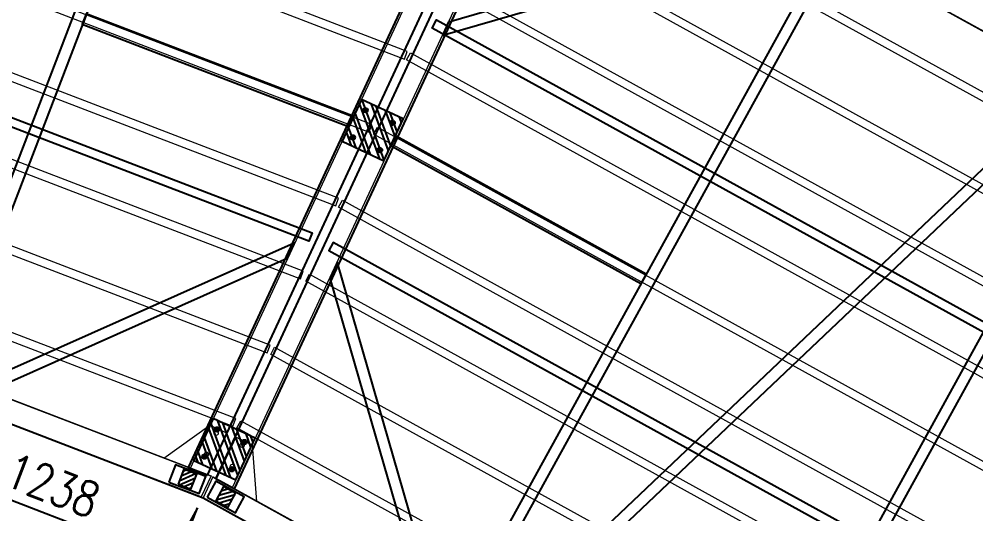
# Model space of a CAD drawing. Extents: x 8238 to 123366, y -35216 to 128109.
# Drawn here: x 83776 to 87922, y 94138 to 96279 of the extents above; entities that cross this region are included whole.
import ezdxf

# ---------------------------------------------------------------- set-up
doc = ezdxf.new("R2010")
doc.units = 0
doc.header["$LTSCALE"] = 1000
doc.header["$MEASUREMENT"] = 0
doc.linetypes.add('HIDDEN', pattern=[0.375, 0.25, -0.125])
for name, color, linetype, lineweight in [('加强板', 140, 'Continuous', 18), ('虚线', 8, 'Continuous', 0), ('铝主梁', 3, 'Continuous', 9), ('铝龙骨', 7, 'Continuous', 9)]:
    doc.layers.add(name, color=color, linetype=linetype, lineweight=lineweight)
for name, color, linetype in [('卡槽', 242, 'Continuous'), ('标注', 9, 'Continuous'), ('栏杆基座', 214, 'Continuous'), ('栏杆柱', 6, 'Continuous'), ('连接端梁', 130, 'Continuous'), ('铝横梁', 220, 'Continuous')]:
    doc.layers.add(name, color=color, linetype=linetype)
doc.styles.add('HZTXT', font='txtw.shx', dxfattribs={"width": 0.8, "bigfont": 'hztxtw.shx'})
doc.dimstyles.new('DIM-50', dxfattribs={"dimscale": 50, "dimtxt": 3, "dimasz": 1, "dimexe": 1, "dimexo": 1, "dimgap": 1, "dimtad": 1, "dimdec": 1, "dimdsep": 46, "dimtxsty": 'HZTXT', "dimblk": 'OBLIQUE', "dimblk1": 'ARCHTICK', "dimblk2": 'OBLIQUE', "dimcen": 0, "dimdle": 1, "dimclrd": 9, "dimclre": 9, "dimclrt": 2, "dimadec": 1, "dimazin": 0, "dimtfac": 1, "dimtdec": 1, "dimtix": 1, "dimtmove": 2, "dimatfit": 3, "dimldrblk": 'OBLIQUE', "dimfxl": 15, "dimtolj": 1, "dimtzin": 0, "dimarcsym": 1})

# ---------------------------------------------------------------- blocks, each defined once
blk = doc.blocks.new('_Oblique')
at = {"color": 0, "linetype": 'ByBlock', "lineweight": -2}
blk.add_line((-0.5, -0.5), (0.5, 0.5), dxfattribs=at)
blk = doc.blocks.new('*D69')
at = {"layer": 'Defpoints', "color": 0, "transparency": 16777216}
for p in [(49245.7, 68127.9), (57321.7, 68127.9), (57321.7, 67449.2)]:
    blk.add_point(p, dxfattribs=at)
at = {"layer": '标注', "color": 9, "lineweight": -2, "transparency": 16777216}
for p, q in [((49245.7, 68077.9), (49245.7, 67399.2)), ((57321.7, 68077.9), (57321.7, 67399.2)), ((49195.7, 67449.2), (57371.7, 67449.2))]:
    blk.add_line(p, q, dxfattribs=at)
at = {"layer": '标注', "color": 9, "lineweight": -2, "transparency": 16777216, "xscale": 50, "yscale": 50, "zscale": 50}
for p, rotation in [((49245.7, 67449.2), 180.0003109579486), ((57321.7, 67449.2), 0.0003109579486354188)]:
    blk.add_blockref('_Oblique', p, dxfattribs=dict(at, rotation=rotation))
at = {"layer": '标注', "color": 2, "transparency": 16777216, "insert": (53283.7, 67574.2), "char_height": 150, "attachment_point": 5, "rotation": 0.0003, "style": 'HZTXT'}
blk.add_mtext('\\A1;8076', dxfattribs=at)
blk = doc.blocks.new('_ArchTick')
at = {"color": 0, "linetype": 'ByBlock', "const_width": 0.4}
blk.add_lwpolyline([(-0.5, -0.5), (0.5, 0.5)], dxfattribs=at)
blk = doc.blocks.new('*D73')
at = {"layer": 'Defpoints', "color": 0, "transparency": 16777216}
for p in [(56083.7, 68225.9), (57321.7, 68127.9), (56083.7, 67818.6)]:
    blk.add_point(p, dxfattribs=at)
at = {"layer": '标注', "color": 9, "lineweight": -2, "transparency": 16777216}
for p, q in [((56083.7, 68175.9), (56083.7, 67768.6)), ((57321.7, 68077.9), (57321.7, 67768.6)), ((57371.7, 67818.6), (56033.7, 67818.6))]:
    blk.add_line(p, q, dxfattribs=at)
at = {"layer": '标注', "color": 9, "lineweight": -2, "transparency": 16777216, "xscale": 50, "yscale": 50, "zscale": 50, "rotation": 180}
blk.add_blockref('_Oblique', (56083.7, 67818.6), dxfattribs=at)
at = {"layer": '标注', "color": 9, "lineweight": -2, "transparency": 16777216, "xscale": 50, "yscale": 50, "zscale": 50}
blk.add_blockref('_Oblique', (57321.7, 67818.6), dxfattribs=at)
at = {"layer": '标注', "color": 2, "transparency": 16777216, "insert": (56702.7, 67943.6), "char_height": 150, "attachment_point": 5, "style": 'HZTXT'}
blk.add_mtext('\\A1;1238', dxfattribs=at)
blk = doc.blocks.new('*D92')
at = {"layer": 'Defpoints', "color": 0, "transparency": 16777216}
for p in [(66171.6, 71967.1), (64771.6, 71397.2), (66171.6, 71397.2)]:
    blk.add_point(p, dxfattribs=at)
at = {"layer": '标注', "color": 9, "lineweight": -2, "transparency": 16777216}
for p, q in [((64771.6, 71447.2), (64771.6, 72017.1)), ((66171.6, 71447.2), (66171.6, 72017.1)), ((64721.6, 71967.1), (66221.6, 71967.1))]:
    blk.add_line(p, q, dxfattribs=at)
at = {"layer": '标注', "color": 9, "lineweight": -2, "transparency": 16777216, "xscale": 50, "yscale": 50, "zscale": 50, "rotation": 180}
blk.add_blockref('_Oblique', (64771.6, 71967.1), dxfattribs=at)
at = {"layer": '标注', "color": 9, "lineweight": -2, "transparency": 16777216, "xscale": 50, "yscale": 50, "zscale": 50}
blk.add_blockref('_Oblique', (66171.6, 71967.1), dxfattribs=at)
at = {"layer": '标注', "color": 2, "transparency": 16777216, "insert": (65471.6, 72092.1), "char_height": 150, "attachment_point": 5, "style": 'HZTXT'}
blk.add_mtext('\\A1;1400', dxfattribs=at)
blk = doc.blocks.new('*D97')
at = {"layer": 'Defpoints', "color": 0, "transparency": 16777216}
for p in [(63533.7, 67995.2), (69563, 67995.2), (63533.7, 67334.3)]:
    blk.add_point(p, dxfattribs=at)
at = {"layer": '标注', "color": 9, "lineweight": -2, "transparency": 16777216}
for p, q in [((63533.7, 67945.2), (63533.7, 67284.3)), ((69563, 67945.2), (69563, 67284.3)), ((69613, 67334.3), (63483.7, 67334.3))]:
    blk.add_line(p, q, dxfattribs=at)
at = {"layer": '标注', "color": 9, "lineweight": -2, "transparency": 16777216, "xscale": 50, "yscale": 50, "zscale": 50}
for p, rotation in [((63533.7, 67334.3), 179.9999999898094), ((69563, 67334.3), 359.9999999898094)]:
    blk.add_blockref('_Oblique', p, dxfattribs=dict(at, rotation=rotation))
at = {"layer": '标注', "color": 2, "transparency": 16777216, "insert": (66548.4, 67459.3), "char_height": 150, "attachment_point": 5, "rotation": 360, "style": 'HZTXT'}
blk.add_mtext('\\A1;6029.2', dxfattribs=at)
blk = doc.blocks.new('*D101')
at = {"layer": 'Defpoints', "color": 0, "transparency": 16777216}
for p in [(64771.6, 68093.2), (63533.7, 67995.2), (64771.6, 67657.1)]:
    blk.add_point(p, dxfattribs=at)
at = {"layer": '标注', "color": 9, "lineweight": -2, "transparency": 16777216}
for p, q in [((64771.6, 68043.2), (64771.6, 67607.1)), ((63533.7, 67945.2), (63533.7, 67607.1)), ((63483.7, 67657.1), (64821.6, 67657.1))]:
    blk.add_line(p, q, dxfattribs=at)
at = {"layer": '标注', "color": 9, "lineweight": -2, "transparency": 16777216, "xscale": 50, "yscale": 50, "zscale": 50, "rotation": 180}
blk.add_blockref('_Oblique', (63533.7, 67657.1), dxfattribs=at)
at = {"layer": '标注', "color": 9, "lineweight": -2, "transparency": 16777216, "xscale": 50, "yscale": 50, "zscale": 50}
blk.add_blockref('_Oblique', (64771.6, 67657.1), dxfattribs=at)
at = {"layer": '标注', "color": 2, "transparency": 16777216, "insert": (64152.7, 67782.1), "char_height": 150, "attachment_point": 5, "style": 'HZTXT'}
blk.add_mtext('\\A1;1237.9', dxfattribs=at)
blk = doc.blocks.new('橡胶块200x200x60')
h = blk.add_hatch()
h.set_pattern_fill('ANSI32', color=256, scale=10)
h.set_pattern_definition([(45, (0, 0), (-33.67596, 33.67596), []), (45, (22.45, 0), (-33.67596, 33.67596), [])])
h.paths.add_polyline_path([(25487.9, 88551.2), (25687.9, 88551.2), (25687.9, 88751.2), (25487.9, 88751.2)])
blk.add_lwpolyline([(25487.9, 88551.2), (25687.9, 88551.2), (25687.9, 88751.2), (25487.9, 88751.2)], close=True)
for points in [[(25522.9, 88726.2), (25522.9, 88706.2)], [(25652.9, 88726.2), (25652.9, 88706.2)], [(25512.9, 88716.2), (25532.9, 88716.2)], [(25662.9, 88716.2), (25642.9, 88716.2)], [(25522.9, 88576.2), (25522.9, 88596.2)], [(25652.9, 88576.2), (25652.9, 88596.2)], [(25512.9, 88586.2), (25532.9, 88586.2)], [(25662.9, 88586.2), (25642.9, 88586.2)]]:
    blk.add_lwpolyline(points)
for centre, radius in [((25522.9, 88716.2), 10), ((25522.9, 88716.2), 8), ((25652.9, 88716.2), 10), ((25652.9, 88716.2), 8), ((25522.9, 88586.2), 10), ((25652.9, 88586.2), 10), ((25522.9, 88586.2), 8), ((25652.9, 88586.2), 8)]:
    blk.add_circle(centre, radius)
blk = doc.blocks.new('M31')
h = blk.add_hatch()
h.set_pattern_fill('ANSI31', color=256, scale=10)
h.set_pattern_definition([(45, (7908.317, 0), (-11.2253202, 11.2253202), [])])
h.paths.add_polyline_path([(57207.86, 68142.9), (57267.86, 68142.9), (57267.86, 68212.9), (57207.86, 68212.9)])
at = {"layer": '加强板', "color": 5}
blk.add_lwpolyline([(57310.78, 68225.9), (57110.78, 68225.9), (57244.71, 68430.92), (57324.52, 68425.42)], close=True, dxfattribs=at)
blk.add_lwpolyline([(57310.78, 68225.9), (57110.78, 68225.9), (57244.71, 68430.92), (57324.52, 68425.42)], close=True, dxfattribs=at)
for centre in [(57283.24, 68408.22), (57283.24, 68408.22), (57276.37, 68308.45), (57276.37, 68308.45)]:
    blk.add_circle(centre, 9, dxfattribs=at)
at = {"layer": '卡槽', "color": 22, "ltscale": 5000, "elevation": 0}
blk.add_lwpolyline([(49208.05, 69327.91), (49208.05, 69367.91), (57361.01, 69367.91), (57361.01, 69327.91)], close=True, dxfattribs=at)
at = {"layer": '栏杆基座'}
blk.add_lwpolyline([(57167.86, 68137.91), (57307.86, 68137.91), (57307.86, 68217.91), (57167.86, 68217.91)], close=True, dxfattribs=at)
at = {"layer": '栏杆柱'}
blk.add_lwpolyline([(57207.86, 68142.91), (57267.86, 68142.91), (57267.86, 68212.91), (57207.86, 68212.91)], close=True, dxfattribs=at)
at = {"layer": '虚线', "color": 1, "linetype": 'HIDDEN', "ltscale": 300}
for p, q in [((57460.19, 71529.9), (57232.56, 68225.9)), ((57460.19, 71529.9), (57232.56, 68225.9)), ((57328.33, 68225.9), (49239.07, 68225.9)), ((57328.33, 68225.9), (49239.07, 68225.9))]:
    blk.add_line(p, q, dxfattribs=at)
at = {"layer": '连接端梁'}
blk.add_lwpolyline([(57312.75, 68225.9), (57540.38, 71529.9), (57450.17, 71529.9), (57222.53, 68225.9)], close=True, dxfattribs=at)
blk.add_lwpolyline([(57312.75, 68225.9), (57540.38, 71529.9), (57450.17, 71529.9), (57222.53, 68225.9)], close=True, dxfattribs=at)
at = {"layer": '铝主梁', "color": 3}
blk.add_lwpolyline([(57321.7, 68127.92), (49245.7, 68127.9), (49238.39, 68227.9), (57329.02, 68227.9)], close=True, dxfattribs=at)
at = {"layer": '铝横梁', "color": 243}
for points in [[(56107.69, 71529.9), (56107.69, 68225.9), (56057.69, 68225.9), (56057.69, 71529.9)], [(57299.4, 69224.74), (56300.59, 68225.91), (56231.47, 68227.5), (57303.19, 69299.24)]]:
    blk.add_lwpolyline(points, close=True, dxfattribs=at)
at = {"layer": '铝横梁', "color": 243, "elevation": 0}
blk.add_lwpolyline([(57346.06, 69901.87), (56107.7, 69901.88), (56107.7, 69853.88), (57342.75, 69853.87)], close=True, dxfattribs=at)
at = {"layer": '铝龙骨', "color": 0}
for points in [[(57464.71, 70212.9), (57464.71, 70247.9), (49116.71, 70247.9), (49116.71, 70212.9)], [(57434.71, 69862.9), (57434.71, 69897.9), (49136.71, 69897.9), (49136.71, 69862.9)], [(57414.71, 69512.9), (57414.71, 69547.9), (49166.71, 69547.9), (49166.71, 69512.9)], [(57384.71, 69162.9), (57384.71, 69197.9), (49186.71, 69197.9), (49186.71, 69162.9)], [(57364.71, 68812.9), (57364.71, 68847.9), (49206.71, 68847.9), (49206.71, 68812.9)], [(57339.71, 68462.9), (57339.71, 68497.9), (49236.71, 68497.9), (49236.71, 68462.9)]]:
    blk.add_lwpolyline(points, close=True, dxfattribs=at)
at = {"layer": '标注'}
dim = blk.add_linear_dim(base=(56083.69, 67818.57), p1=(57321.7, 68127.94), p2=(56083.69, 68225.9), dimstyle='DIM-50', dxfattribs=at)
dim.commit()
dim.dimension.update_dxf_attribs({"geometry": '*D73', "text_midpoint": (56702.7, 67943.57)})
dim = blk.add_aligned_dim(p1=(49245.7, 68127.9), p2=(57321.7, 68127.94), distance=-678.72, dimstyle='DIM-50', dxfattribs=at)
dim.commit()
dim.dimension.update_dxf_attribs({"geometry": '*D69', "text_midpoint": (53283.71, 67574.2)})
blk = doc.blocks.new('M41')
at = {"layer": '栏杆基座'}
h = blk.add_hatch(dxfattribs=at)
h.set_pattern_fill('ANSI31', color=0, scale=10)
h.set_pattern_definition([(45, (0, 0), (-11.2253202, 11.2253202), [])])
h.paths.add_polyline_path([(63587.52, 68010.18), (63647.52, 68010.18), (63647.52, 68080.18), (63587.52, 68080.18)])
at = {"layer": '加强板', "color": 5}
blk.add_lwpolyline([(63544.53, 68093.16), (63744.53, 68093.16), (63610.59, 68298.19), (63530.78, 68292.69)], close=True, dxfattribs=at)
blk.add_lwpolyline([(63544.53, 68093.16), (63744.53, 68093.16), (63610.59, 68298.19), (63530.78, 68292.69)], close=True, dxfattribs=at)
for centre in [(63572.06, 68275.48), (63572.06, 68275.48), (63578.94, 68175.72), (63578.94, 68175.72)]:
    blk.add_circle(centre, 9, dxfattribs=at)
at = {"layer": '卡槽', "color": 22, "ltscale": 5000, "elevation": 0}
for points in [[(70994.14, 70295.15), (70994.14, 70255.15), (63421.48, 70255.15), (63421.48, 70295.15)], [(70309.09, 69195.18), (70309.09, 69235.18), (63494.09, 69235.18), (63494.09, 69195.18)]]:
    blk.add_lwpolyline(points, close=True, dxfattribs=at)
at = {"layer": '栏杆基座'}
blk.add_lwpolyline([(63547.52, 68005.18), (63687.52, 68005.18), (63687.52, 68085.18), (63547.52, 68085.18)], close=True, dxfattribs=at)
at = {"layer": '栏杆柱'}
blk.add_lwpolyline([(63587.52, 68010.18), (63647.52, 68010.18), (63647.52, 68080.18), (63587.52, 68080.18)], close=True, dxfattribs=at)
at = {"layer": '虚线', "color": 1, "linetype": 'HIDDEN', "ltscale": 300}
for p, q in [((63299.35, 71397.16), (71786.58, 71397.16)), ((63299.35, 71397.16), (71786.58, 71397.16)), ((63395.13, 71397.12), (63622.77, 68093.12)), ((63395.13, 71397.12), (63622.77, 68093.12)), ((63526.99, 68093.16), (69609.11, 68093.16)), ((63526.99, 68093.16), (69609.11, 68093.16))]:
    blk.add_line(p, q, dxfattribs=at)
at = {"layer": '连接端梁'}
blk.add_lwpolyline([(63542.58, 68093.16), (63314.94, 71397.16), (63405.15, 71397.17), (63632.79, 68093.16)], close=True, dxfattribs=at)
at = {"layer": '铝主梁', "color": 3}
blk.add_lwpolyline([(71785.27, 71395.16), (63300.04, 71395.16), (63292.6, 71495.16), (71850.63, 71495.16)], dxfattribs=at)
blk.add_lwpolyline([(63533.74, 67995.19), (69562.98, 67995.16), (69633.58, 68095.16), (63526.3, 68095.16)], close=True, dxfattribs=at)
at = {"layer": '铝横梁', "color": 243}
for points in [[(63471.7, 70314.12), (64554.73, 71397.16), (64624.03, 71395.75), (63477.49, 70249.2)], [(64747.61, 71397.16), (64747.61, 68093.16), (64797.61, 68093.16), (64797.61, 71397.16)], [(65972.25, 71397.16), (64920.62, 68093.16), (64972.89, 68092.56), (66024.52, 71396.56)], [(66147.61, 71397.16), (66147.61, 68093.16), (66197.61, 68093.16), (66197.61, 71397.16)], [(63555.9, 69092.01), (64554.72, 68093.18), (64624.02, 68094.59), (63552.29, 69166.33)]]:
    blk.add_lwpolyline(points, close=True, dxfattribs=at)
at = {"layer": '铝横梁', "color": 243, "elevation": 0}
blk.add_lwpolyline([(63509.25, 69771.14), (64747.61, 69771.15), (64747.61, 69721.15), (63512.56, 69721.14)], close=True, dxfattribs=at)
at = {"layer": '铝龙骨', "color": 0}
for points in [[(63320.6, 71130.16), (63320.6, 71165.16), (71598.6, 71165.16), (71598.6, 71130.16)], [(63350.6, 70780.16), (63350.6, 70815.16), (71373.6, 70815.16), (71373.6, 70780.16)], [(63370.6, 70430.16), (63370.6, 70465.16), (71143.6, 70465.16), (71143.6, 70430.16)], [(63390.6, 70080.16), (63390.6, 70115.16), (70918.6, 70115.16), (70918.6, 70080.16)], [(63420.6, 69730.16), (63420.6, 69765.16), (70678.6, 69765.16), (70678.6, 69730.16)], [(63440.6, 69380.16), (63440.6, 69415.16), (70448.6, 69415.16), (70448.6, 69380.16)], [(63470.6, 69030.16), (63470.6, 69065.16), (70218.6, 69065.16), (70218.6, 69030.16)], [(63490.6, 68680.16), (63490.6, 68715.16), (69988.6, 68715.16), (69988.6, 68680.16)], [(63515.6, 68330.16), (63515.6, 68365.16), (69768.6, 68365.16), (69768.6, 68330.16)]]:
    blk.add_lwpolyline(points, close=True, dxfattribs=at)
at = {"layer": '标注'}
dim = blk.add_linear_dim(base=(66171.61, 71967.07), p1=(64771.61, 71397.16), p2=(66171.61, 71397.16), dimstyle='DIM-50', dxfattribs=at)
dim.commit()
dim.dimension.update_dxf_attribs({"geometry": '*D92', "text_midpoint": (65471.61, 72092.07)})
dim = blk.add_linear_dim(base=(64771.61, 67657.07), p1=(63533.74, 67995.16), p2=(64771.61, 68093.16), angle=180, dimstyle='DIM-50', dxfattribs=at)
dim.commit()
dim.dimension.update_dxf_attribs({"geometry": '*D101', "text_midpoint": (64152.68, 67782.07)})
dim = blk.add_aligned_dim(p1=(69562.98, 67995.16), p2=(63533.74, 67995.16), distance=660.82, dimstyle='DIM-50', dxfattribs=at)
dim.commit()
dim.dimension.update_dxf_attribs({"geometry": '*D97', "text_midpoint": (66548.36, 67459.34)})

msp = doc.modelspace()

# ---------------------------------------------------------------- linework, layer by layer
at = {"layer": '连接端梁', "color": 0, "elevation": 29521}
msp.add_lwpolyline([(32631.24, 88696.84), (32149.4, 92667.71), (37387.62, 95262.44), (45074.64, 97821.71), (53023.46, 99298.93), (61099.71, 99672.71), (69150.96, 98935.97), (77025.25, 97102.63), (84573.92, 94207.29), (89858.61, 91288.06), (89495.49, 87304.59)], dxfattribs=at)

# ---------------------------------------------------------------- block references
for name, p, rotation in [('M31', (6651.42, 51123.56, 29521), 339.0197641497624), ('M41', (-3888.64, 65323.84, 29521), 331.1393975733866), ('橡胶块200x200x60', (15694.09, 156359.78, 29521), 245.0784801165569), ('橡胶块200x200x60', (15052.03, 154977.93, 29521), 245.0784801165569)]:
    msp.add_blockref(name, p, dxfattribs=dict(rotation=rotation))

doc.saveas('drawing.dxf')
